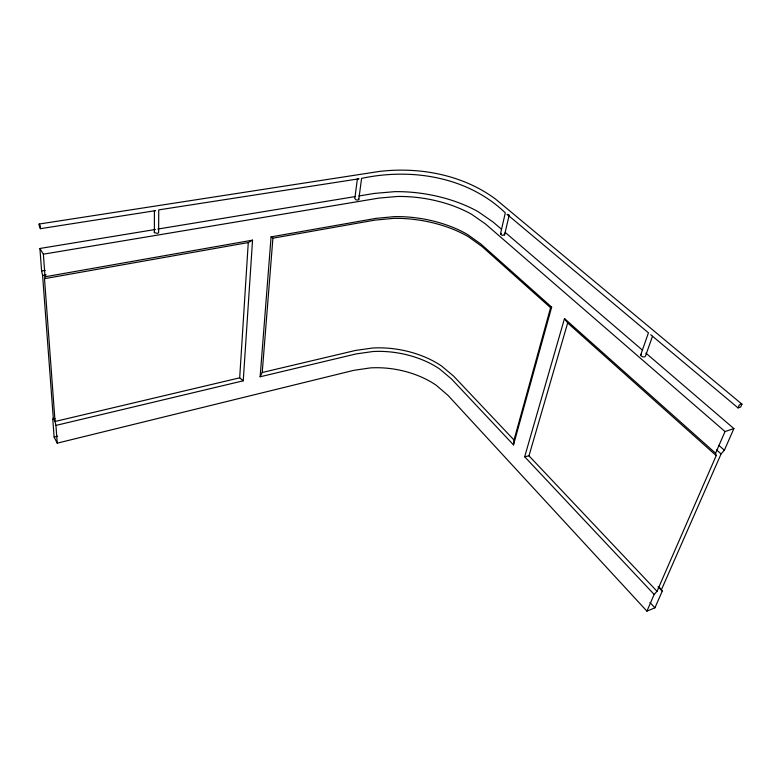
<?xml version="1.0" encoding="UTF-8"?>
<svg xmlns="http://www.w3.org/2000/svg" width="781" height="781" viewBox="0 0 781 781"><rect width="100%" height="100%" fill="white"/><g stroke="black" fill="none" stroke-linecap="round" stroke-linejoin="round"><path stroke-width="1.17" d="M357.698 178.751L359.026 178.8L158.738 209.884L158.631 232.797L157.362 233.373L154.384 232.621L154.404 210.558L155.644 210.636L40.407 228.677L39.05 225.182L39.148 224.03L379.4 171.429C419.582 166.724 462.713 174.7 495.603 199.135L741.95 404.158L740.681 407.047L738.035 407.897L650.719 334.717M154.384 232.621L154.413 231.732M243.242 380.806L239.689 377.828L248.27 242.559L252.546 240.157L243.242 380.806L55.939 425.411L57.238 443.159L353.695 370.36L370.379 367.9A71.51 44.546 10 0 1 436.228 385.267L447.952 395.323L646.912 611.142L654.917 607.813L662.268 591.149L659.018 586.814M738.035 407.897L739.304 405.007L740.886 403.982L741.95 404.158M260.132 376.784L271.075 236.887L375.856 218.397L394.229 216.649A79.789 40.905 9.7 0 1 467.594 234.534L480.969 244.102L551.659 307.118L513.498 444.887L451.525 378.99L439.625 368.974A72.399 44.244 9.9 0 0 372.957 351.528L356.087 353.93L260.132 376.784L262.221 372.498L272.911 238.185L271.075 236.887M40.407 228.677L40.192 225.689L39.148 224.03M513.498 444.887L514.025 440.025L550.585 307.714L551.659 307.118M357.425 178.605L354.818 198.559L356.243 199.946L357.805 200.024L358.772 199.526L361.583 178.39C411.236 167.7 467.799 176.623 505.307 212.871L500.475 233.909L502.173 235.384L504.575 234.905L509.202 215.039M55.939 425.411L55.041 421.486L44.507 278.661L45.034 276.786L43.375 254.186L39.909 248.475L155.448 229.458M654.166 594.448L524.666 456.758L564.487 318.55L715.581 453.234L716.216 455.606L657.026 591.295L654.166 594.448L646.912 611.142M657.026 591.295L528.971 455.821L567.66 322.963L564.487 318.55M652.506 336.25L645.448 356.175L644.637 356.927L642.9 356.878L641.26 356.068L640.684 354.964L648.445 332.823L507.045 214.326L508.49 214.951M57.238 443.159L54.123 437.087L52.796 419.358L53.293 418.128L42.604 275.459L41.608 271.007L39.909 248.475M715.581 453.234L725.022 431.542L733.896 428.593L645.916 353.119M661.536 589.46L721.088 453.927L724.368 450.237L733.896 428.593M640.684 354.964L641.504 354.223M500.475 233.909L501.324 233.373M54.123 437.087L57.677 436.228M52.796 419.358L55.148 418.801M239.689 377.828L55.041 421.486L53.293 418.128M262.221 372.498L355.589 350.425L372.83 347.994A74.615 45.464 9.9 0 1 441.441 365.918L453.615 376.12L514.025 440.025M524.666 456.758L528.971 455.821M45.034 276.786L252.546 240.157M44.507 278.661L248.27 242.559M272.911 238.185L374.49 220.183L393.204 218.397A81.927 42.164 9.7 0 1 468.424 236.75L482.043 246.523L550.585 307.714M42.604 275.459L46.186 274.824M41.608 271.007L45.21 270.382M43.375 254.186L378.824 198.11L397.412 196.48A80.902 40.27 9.7 0 1 471.783 214.404L485.382 223.883L725.022 431.542M157.85 229.058L355.218 196.578M358.83 195.982L374.48 193.405L394.737 191.657A91.367 45.503 9.7 0 1 478.206 211.739L493.104 222.048L501.441 229.194M505.141 232.367L642.216 349.947M718.891 445.395L724.368 450.237M716.548 449.905L721.088 453.927M567.66 322.963L716.216 455.606M658.071 586.736L662.268 591.149M649.938 602.473L654.917 607.813M504.223 234.075L504.575 234.905M358.586 198.745L358.772 199.526"/></g></svg>
